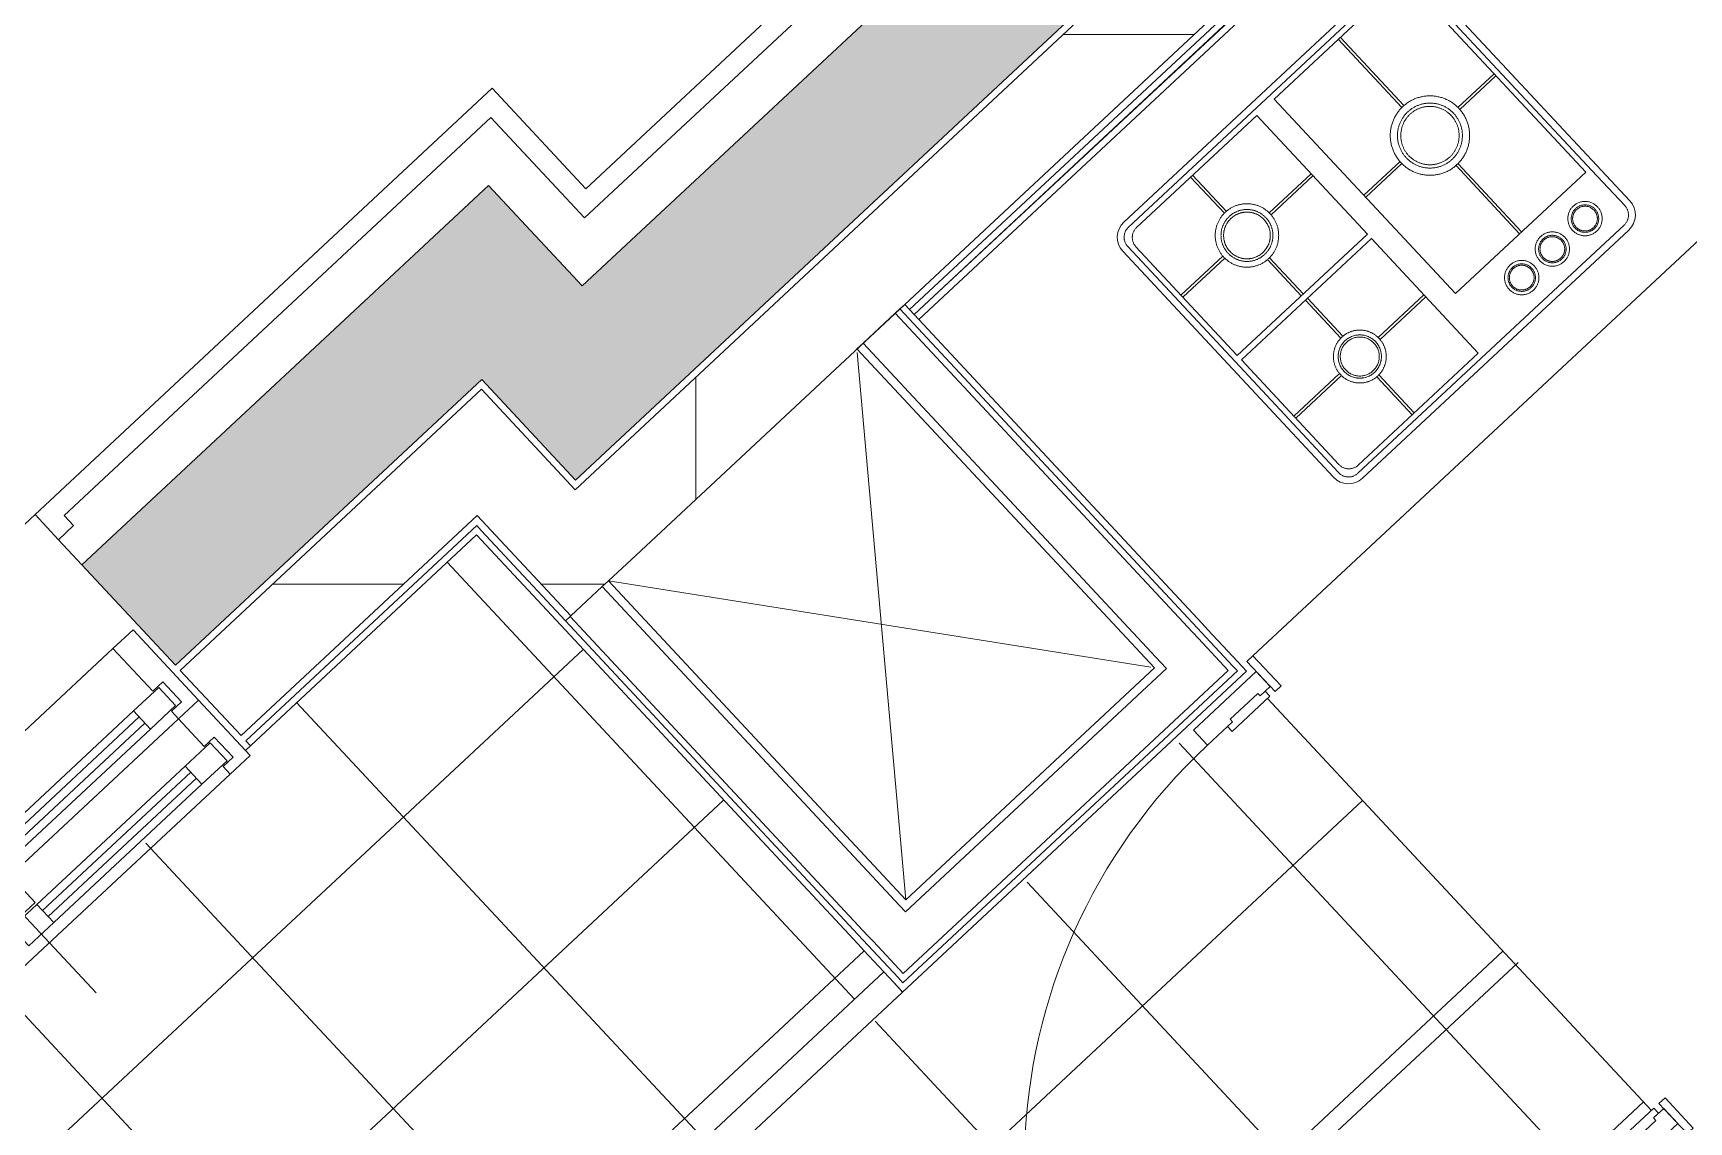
# Model space of a CAD drawing. Header units: millimetres. Extents: x -71377 to 516042, y -145869 to 441446.
# Drawn here: x 262849 to 265261, y 222264 to 223849 of the extents above; entities that cross this region are included whole.
import ezdxf

# ---------------------------------------------------------------- set-up
doc = ezdxf.new("R2010")
doc.units = ezdxf.units.MM
doc.header["$LTSCALE"] = 1000
doc.linetypes.add('_점선_S_', pattern=[1.6, 0.8, -0.8])
doc.linetypes.add('_점선_XS_', pattern=[1.15, 0.6, -0.55])
for name, color, linetype, lineweight in [('A-door', 4, 'Continuous', 5), ('A-door-hdln', 8, 'Continuous', 5), ('A-ele-8', 8, 'Continuous', 5), ('A-fnsh', 5, 'Continuous', 5), ('A-fnsh-4', 4, 'Continuous', 5), ('A-fnsh_7', 7, 'Continuous', 5), ('A-furn', 6, 'Continuous', 5), ('A-furn-hdln', 8, '_점선_XS_', 5), ('A-glas', 5, 'Continuous', 5), ('A-hat', 251, 'Continuous', 5), ('A-insu', 251, 'Continuous', 5), ('A-wind', 4, 'Continuous', 5), ('A-wind-hdln', 8, 'Continuous', 5), ('A_cwall', 2, 'Continuous', 5), ('A_fnsh', 5, 'Continuous', 5), ('A_fnsh-4', 4, 'Continuous', 5), ('AA_발코니선', 4, '_점선_S_', 5), ('AA_오픈', 8, '_점선_S_', 5)]:
    doc.layers.add(name, color=color, linetype=linetype, lineweight=lineweight)
pattern_1 = [(0, (-96985.9, -23353.2), (0, 800), []), (90, (-96985.9, -23353.2), (-800, 5e-14), [])]

# ---------------------------------------------------------------- blocks, each defined once
blk = doc.blocks.new('3D_주방_하부장_ㅡ자형_ - _A_주방_59A_-1939500-지반층 배치도')
at = {"layer": 'A-furn'}
for p, q in [((141.2, 1648.7), (-1268.8, 1648.7)), ((-1268.8, 1648.7), (141.2, 1648.7)), ((-953.8, 1538.7), (-423.8, 1538.7)), ((-983.8, 1058.7), (-983.8, 1508.7)), ((-393.8, 1508.7), (-393.8, 1058.7)), ((-423.8, 1028.7), (-953.8, 1028.7)), ((-1246.8, 948.7), (1951.2, 948.7)), ((1951.2, 948.7), (-1246.8, 948.7))]:
    blk.add_line(p, q, dxfattribs=at)
for centre, start, end in [((-953.8, 1508.7), 90, 180), ((-953.8, 1058.7), 180, 270), ((-423.8, 1058.7), 270, 360)]:
    blk.add_arc(centre, 30, start, end, dxfattribs=at)
at = {"layer": 'A-furn-hdln'}
for p, q in [((-659.8, 1528.7), (-953.8, 1528.7)), ((-945.4, 1520.3), (-706.3, 1520.3)), ((-837.9, 1448.3), (-837.9, 1520.3)), ((-833.9, 1448.3), (-833.9, 1520.3)), ((-706.3, 1520.3), (-706.3, 1284)), ((-432.2, 1520.3), (-671.3, 1520.3)), ((-671.3, 1520.3), (-671.3, 1133.2)), ((-423.8, 1528.7), (-659.8, 1528.7)), ((-543.8, 1384.5), (-543.8, 1520.3)), ((-539.8, 1384.5), (-539.8, 1520.3)), ((-973.8, 1279.6), (-973.8, 1508.7)), ((-965.4, 1284), (-965.4, 1500.3)), ((-412.2, 1133.2), (-412.2, 1500.3)), ((-403.8, 1128.8), (-403.8, 1508.7)), ((-882, 1404.2), (-965.4, 1404.2)), ((-882, 1400.2), (-965.4, 1400.2)), ((-789.7, 1404.2), (-706.3, 1404.2)), ((-789.7, 1400.2), (-706.3, 1400.2)), ((-837.9, 1356), (-837.9, 1284)), ((-833.9, 1356), (-833.9, 1284)), ((-599.5, 1328.8), (-671.3, 1328.8)), ((-484.1, 1328.8), (-412.2, 1328.8)), ((-599.5, 1324.8), (-671.3, 1324.8)), ((-484.1, 1324.8), (-412.2, 1324.8)), ((-973.8, 1058.7), (-973.8, 1279.6)), ((-706.3, 1284), (-965.4, 1284)), ((-965.4, 1067.1), (-965.4, 1275.2)), ((-965.4, 1275.2), (-706.3, 1275.2)), ((-837.9, 1199.6), (-837.9, 1275.2)), ((-833.9, 1199.6), (-833.9, 1275.2)), ((-706.3, 1275.2), (-706.3, 1047.1)), ((-543.8, 1269), (-543.8, 1133.2)), ((-539.8, 1269), (-539.8, 1133.2)), ((-874.3, 1163.2), (-965.4, 1163.2)), ((-874.3, 1159.2), (-965.4, 1159.2)), ((-797.4, 1163.2), (-706.3, 1163.2)), ((-797.4, 1159.2), (-706.3, 1159.2)), ((-837.9, 1122.7), (-837.9, 1047.1)), ((-833.9, 1122.7), (-833.9, 1047.1)), ((-671.3, 1133.2), (-412.2, 1133.2)), ((-403.8, 1058.7), (-403.8, 1128.8)), ((-953.8, 1038.7), (-659.8, 1038.7)), ((-706.3, 1047.1), (-945.4, 1047.1)), ((-659.8, 1038.7), (-423.8, 1038.7))]:
    blk.add_line(p, q, dxfattribs=at)
for centre, radius in [((-835.9, 1402.2), 46.2), ((-835.9, 1402.2), 37.8), ((-835.9, 1402.2), 34), ((-541.8, 1326.8), 57.8), ((-541.8, 1326.8), 47.3), ((-541.8, 1326.8), 42.5), ((-835.9, 1161.2), 38.5), ((-835.9, 1161.2), 38.5), ((-835.9, 1161.2), 31.5), ((-835.9, 1161.2), 28.4), ((-585.1, 1084.4), 25), ((-524.1, 1084.4), 25), ((-459.1, 1084.4), 25), ((-585.1, 1084.4), 20), ((-585.1, 1084.4), 18), ((-524.1, 1084.4), 20), ((-524.1, 1084.4), 18), ((-459.1, 1084.4), 20), ((-459.1, 1084.4), 18)]:
    blk.add_circle(centre, radius, dxfattribs=at)
for centre, start, end in [((-953.8, 1508.7), 90, 180), ((-945.4, 1500.3), 90, 180), ((-945.4, 1067.1), 180, 270), ((-953.8, 1058.7), 180, 270), ((-423.8, 1058.7), 270, 360)]:
    blk.add_arc(centre, 20, start, end, dxfattribs=at)
blk = doc.blocks.new('세대외여닫이문 - _A_ABS_9x23-V41-지반층 배치도')
at = {"layer": 'A-door'}
for p, q in [((-470, 77), (-410, 77)), ((-470, 65), (-470, 77)), ((-410, 77), (-410, 65)), ((410, 77), (470, 77)), ((410, 65), (410, 77)), ((470, 77), (470, 65)), ((-410, 65), (-470, 65)), ((-450, 65), (-420, 65)), ((-450, -60), (-450, 65)), ((-420, 65), (-420, 45)), ((-420, 45), (-420, 55)), ((-420, 55), (-410, 55)), ((-410, 55), (-410, -20)), ((470, 65), (410, 65)), ((410, 55), (420, 55)), ((410, -20), (410, 55)), ((420, 65), (450, 65)), ((420, 45), (420, 65)), ((420, 55), (420, 45)), ((450, 65), (450, -60)), ((-425, 45), (-425, -10)), ((-420, 45), (-425, 45)), ((-425, 45), (-420, 45)), ((-425, -10), (-425, 45)), ((420, 45), (425, 45)), ((425, 45), (420, 45)), ((425, 45), (425, -10)), ((425, -10), (425, 45)), ((-425, -10), (-420, -10)), ((-420, -10), (-425, -10)), ((-420, -10), (-420, -60)), ((-420, -20), (-420, -10)), ((-410, -20), (-420, -20)), ((420, -20), (410, -20)), ((420, -10), (420, -20)), ((425, -10), (420, -10)), ((420, -10), (425, -10)), ((420, -60), (420, -10)), ((-420, -60), (-450, -60)), ((380, -60), (380, -900)), ((380, -60), (420, -60)), ((420, -60), (420, -900)), ((450, -60), (420, -60)), ((380, -900), (420, -900))]:
    blk.add_line(p, q, dxfattribs=at)
at = {"layer": 'A-door-hdln'}
for p, q in [((-420, 45), (-420, 65)), ((-420, 55), (-420, 45)), ((-410, 55), (-420, 55)), ((420, 55), (410, 55)), ((420, 65), (420, 45)), ((-425, 45), (-420, 45)), ((-420, 45), (-425, 45)), ((425, 45), (420, 45)), ((420, 45), (425, 45)), ((-420, -10), (-425, -10)), ((-425, -10), (-420, -10)), ((-420, -60), (-420, -10)), ((-420, -10), (-420, -20)), ((-420, -20), (-410, -20)), ((410, -20), (420, -20)), ((420, -10), (425, -10)), ((420, -20), (420, -10)), ((420, -10), (420, -60)), ((425, -10), (420, -10)), ((320, -820), (320, -640)), ((320, -640), (340, -640)), ((340, -640), (340, -800)), ((480, -640), (460, -640)), ((460, -640), (460, -800)), ((480, -820), (480, -640)), ((370, -780), (380, -780)), ((370, -840), (370, -780)), ((380, -780), (380, -840)), ((420, -780), (420, -840)), ((430, -780), (420, -780)), ((430, -840), (430, -780)), ((340, -800), (370, -800)), ((460, -800), (430, -800)), ((370, -820), (320, -820)), ((380, -840), (370, -840)), ((420, -840), (430, -840)), ((430, -820), (480, -820))]:
    blk.add_line(p, q, dxfattribs=at)
blk.add_arc((420, -60), 840, 180, 270, dxfattribs=at)
blk = doc.blocks.new('미서기창__이중창_ - _A_PW_8X6-2150790-지반층 배치도')
at = {"layer": 'A-glas'}
for p, q in [((-320, 66), (-25, 66)), ((-320, 54), (-25, 54)), ((25, 26), (320, 26)), ((25, 14), (320, 14)), ((-320, -44), (-25, -44)), ((-320, -56), (-25, -56)), ((25, -84), (320, -84)), ((25, -96), (320, -96))]:
    blk.add_line(p, q, dxfattribs=at)
at = {"layer": 'A-wind'}
for p, q in [((-400, -15), (-400, 95)), ((-400, 95), (-360, 95)), ((-360, 80), (-380, 80)), ((-380, 80), (-380, 40)), ((-320, 78), (-370, 78)), ((-370, 78), (-370, 42)), ((-360, 95), (-360, 80)), ((-320, 42), (-320, 78)), ((25, 78), (-25, 78)), ((-25, 78), (-25, 42)), ((25, 42), (25, 78)), ((400, 95), (360, 95)), ((360, 95), (360, 40)), ((400, -15), (400, 95)), ((-380, 40), (-360, 40)), ((-370, 42), (-320, 42)), ((-360, 40), (-360, -15)), ((-25, 42), (25, 42)), ((25, 38), (-25, 38)), ((-25, 38), (-25, 2)), ((25, 2), (25, 38)), ((370, 38), (320, 38)), ((320, 38), (320, 2)), ((360, 40), (380, 40)), ((370, 2), (370, 38)), ((380, 40), (380, 0)), ((-25, 2), (25, 2)), ((320, 2), (370, 2)), ((380, 0), (360, 0)), ((360, 0), (360, -15)), ((-360, -15), (-400, -15)), ((-400, -15), (-400, -155)), ((-360, -30), (-360, -15)), ((400, -15), (360, -15)), ((360, -15), (360, -70)), ((400, -155), (400, -15)), ((-380, -70), (-380, -30)), ((-380, -30), (-360, -30)), ((-320, -32), (-370, -32)), ((-370, -32), (-370, -68)), ((-320, -68), (-320, -32)), ((25, -32), (-25, -32)), ((-25, -32), (-25, -68)), ((25, -68), (25, -32)), ((-360, -70), (-380, -70)), ((-370, -68), (-320, -68)), ((-360, -155), (-360, -70)), ((-25, -68), (25, -68)), ((25, -72), (-25, -72)), ((-25, -72), (-25, -108)), ((25, -108), (25, -72)), ((370, -72), (320, -72)), ((320, -72), (320, -108)), ((360, -70), (380, -70)), ((370, -108), (370, -72)), ((380, -70), (380, -110)), ((-25, -108), (25, -108)), ((320, -108), (370, -108)), ((380, -110), (360, -110)), ((360, -110), (360, -155)), ((-400, -155), (-360, -155)), ((360, -155), (400, -155))]:
    blk.add_line(p, q, dxfattribs=at)
at = {"layer": 'A-wind-hdln'}
for p, q in [((0, -255), (0, 195)), ((360, 95), (-360, 95)), ((-320, 78), (-25, 78)), ((-320, 42), (-25, 42)), ((25, 38), (320, 38)), ((25, 2), (320, 2)), ((360, -15), (-360, -15)), ((-320, -32), (-25, -32)), ((-320, -68), (-25, -68)), ((25, -72), (320, -72)), ((25, -108), (320, -108)), ((-360, -155), (360, -155))]:
    blk.add_line(p, q, dxfattribs=at)
blk = doc.blocks.new('대장2_59A_1층_rvt-7-지반층 배치도')
at = {"layer": 'A-hat'}
h = blk.add_hatch(dxfattribs=at)
h.set_pattern_fill('FP_45', color=256, style=0, pattern_type=2)
h.set_pattern_definition(pattern_1)
h.paths.add_polyline_path([(772.2, -44213.5), (2187.3, -42893.8), (2098.7, -42798.8), (683.5, -44118.4)])
h.paths.add_polyline_path([(2918.7, -42211.8), (3533, -41639), (3444.4, -41543.9), (2830, -42116.8), (2870.5, -42160.1)])
h = blk.add_hatch(dxfattribs=at)
h.set_pattern_fill('FP_45', color=256, style=0, pattern_type=2)
h.set_pattern_definition(pattern_1)
h.paths.add_polyline_path([(677.1, -44302.2), (772.2, -44213.5), (547.1, -43972.2), (452, -44060.8), (540.7, -44155.9)])
h = blk.add_hatch(dxfattribs=at)
h.set_pattern_fill('FP_45', color=256, style=0, pattern_type=2)
h.set_pattern_definition(pattern_1)
h.paths.add_polyline_path([(-724.6, -45335.8), (-402.8, -45035.7), (-491.4, -44940.6), (-813.2, -45240.7)])
h.paths.add_polyline_path([(196.9, -44476.4), (540.7, -44155.9), (452, -44060.8), (108.3, -44381.4)])
h = blk.add_hatch(dxfattribs=at)
h.set_pattern_fill('FP_137', color=256, style=0, pattern_type=2)
h.set_pattern_definition([(313, (588.17, -45328.53), (219.406, 204.6), []), (43, (588.17, -45328.53), (-204.6, 219.406), [])])
h.paths.add_polyline_path([(651.7, -46650.3), (1134.4, -46200.2), (970.7, -46024.7), (1292.5, -45724.6), (767.4, -45161.4), (1133, -44820.4), (539.7, -44184.2), (-630.5, -45275.4), (650, -46648.5)])
h = blk.add_hatch(dxfattribs=at)
h.set_pattern_fill('FP_138', color=256, style=0, pattern_type=2)
h.set_pattern_definition([(43, (1460.05, -45383.74), (-204.6, 219.406), []), (133, (1460.05, -45383.74), (-219.406, -204.6), [])])
h.paths.add_polyline_path([(1163.6, -46172.9), (2260.7, -45149.9), (2233.4, -45107), (2280.9, -45076.3), (2288.2, -45069.5), (2278.2, -45051.5), (2197.8, -45126.5), (2177.3, -45104.5), (2257.5, -45029.3), (2250.2, -45036.6), (2251, -45022.2), (1691.7, -44422.5), (1684.7, -44414.9), (1673.9, -44418.6), (1604.5, -44490.2), (1584, -44468.3), (823.9, -45163.4), (1342, -45733.1), (1027.2, -46026.6), (1162.1, -46171.2)])
at = {"layer": 'A-ele-8'}
blk.add_line((204.1, -44484.1), (210.6, -44491.1), dxfattribs=at)
at = {"layer": 'A-fnsh'}
for p, q in [((539.7, -44184.2), (203.3, -44497.9)), ((662.4, -44315.8), (539.7, -44184.2)), ((1691.7, -44422.5), (2251, -45022.2)), ((767.4, -45161.4), (1133, -44820.4))]:
    blk.add_line(p, q, dxfattribs=at)
at = {"layer": 'A-fnsh-4'}
for p, q in [((1589.5, -44319.5), (1156.5, -43855.1)), ((677.1, -44302.2), (722.8, -44259.5)), ((722.8, -44259.5), (677.1, -44302.2)), ((1102.5, -44773.7), (669.4, -44309.3)), ((1589.5, -44319.5), (1641.4, -44375.1)), ((1647.9, -44382.1), (1160.8, -44836.3)), ((1641.4, -44375.1), (1647.9, -44382.1)), ((1154.3, -44829.3), (1102.5, -44773.7)), ((1160.8, -44836.3), (1154.3, -44829.3))]:
    blk.add_line(p, q, dxfattribs=at)
at = {"layer": 'A-fnsh_7'}
for p, q in [((767.4, -45161.4), (1133, -44820.4)), ((1160.3, -44849.7), (823.9, -45163.4)), ((1147.4, -44835.8), (1160.3, -44849.7))]:
    blk.add_line(p, q, dxfattribs=at)
at = {"layer": 'A-insu'}
for p, q in [((2098.7, -42798.8), (683.5, -44118.4)), ((772.2, -44213.5), (2187.3, -42893.8)), ((1149.5, -43861.6), (1103.1, -43904.9)), ((547.1, -43972.2), (452, -44060.8)), ((683.5, -44118.4), (547.1, -43972.2)), ((452, -44060.8), (108.3, -44381.4)), ((196.9, -44476.4), (540.7, -44155.9)), ((540.7, -44155.9), (677.1, -44302.2)), ((731.9, -44251), (772.2, -44213.5)), ((677.1, -44302.2), (676.3, -44302.9)), ((108.3, -44381.4), (196.9, -44476.4))]:
    blk.add_line(p, q, dxfattribs=at)
at = {"layer": 'A_fnsh'}
blk.add_line((1183.9, -43870.6), (2207.8, -42915.8), dxfattribs=at)
at = {"layer": 'A_fnsh-4'}
for p, q in [((2194.5, -42901.5), (1170.6, -43856.3)), ((2201, -42908.5), (1177.1, -43863.3)), ((1177.1, -43863.3), (2201, -42908.5)), ((1156.5, -43855.1), (1149.5, -43861.6)), ((1582.6, -44326), (1149.5, -43861.6)), ((1163.4, -43848.6), (1156.5, -43855.1)), ((1177.1, -43863.3), (1163.4, -43848.6)), ((1170.6, -43856.3), (1177.1, -43863.3)), ((1177.1, -43863.3), (1183.9, -43870.6)), ((1596.5, -44313), (1183.9, -43870.6)), ((1103.1, -43904.9), (1093.9, -43913.4)), ((1536.2, -44369.3), (1103.1, -43904.9)), ((1093.9, -43913.4), (1527, -44377.8)), ((540.2, -44170.7), (204.1, -44484.1)), ((546.6, -44177.7), (540.2, -44170.7)), ((210.6, -44491.1), (539.7, -44184.2)), ((539.7, -44184.2), (662.4, -44315.8)), ((669.4, -44309.3), (546.6, -44177.7)), ((722.8, -44259.5), (731.9, -44251)), ((731.9, -44251), (722.8, -44259.5)), ((1155.9, -44724), (722.8, -44259.5)), ((1165, -44715.4), (731.9, -44251)), ((662.4, -44315.8), (1095.5, -44780.2)), ((676.3, -44302.9), (669.4, -44309.3)), ((1109.4, -44767.3), (676.3, -44302.9)), ((1605, -44322.2), (1596.5, -44313)), ((1582.6, -44326), (1591.1, -44335.1)), ((1591.1, -44335.1), (1634.4, -44381.6)), ((1648.3, -44368.6), (1605, -44322.2)), ((1536.2, -44369.3), (1544.7, -44378.5)), ((1654.8, -44375.6), (1648.3, -44368.6)), ((1160.3, -44849.7), (1661.3, -44382.5)), ((1634.4, -44381.6), (1161.2, -44822.8)), ((1544.7, -44378.5), (1164.4, -44733.1)), ((1527, -44377.8), (1165, -44715.4)), ((1661.3, -44382.5), (1654.8, -44375.6)), ((204.1, -44484.1), (210.6, -44491.1)), ((1164.4, -44733.1), (1155.9, -44724)), ((1117.9, -44776.4), (1109.4, -44767.3)), ((1161.2, -44822.8), (1117.9, -44776.4)), ((1095.5, -44780.2), (1104, -44789.4)), ((1104, -44789.4), (1147.4, -44835.8)), ((1147.4, -44835.8), (1153.8, -44842.7)), ((1153.8, -44842.7), (1160.3, -44849.7))]:
    blk.add_line(p, q, dxfattribs=at)
at = {"layer": 'AA_발코니선'}
blk.add_line((4397.2, -42624.3), (1786.2, -45059.1), dxfattribs=at)
at = {"layer": 'AA_오픈'}
for p, q in [((1165, -44715.4), (1093.9, -43913.4)), ((731.9, -44251), (1527, -44377.8))]:
    blk.add_line(p, q, dxfattribs=at)
at = {"layer": 'A-door-hdln', "rotation": 313.0000012484762}
blk.add_blockref('세대외여닫이문 - _A_ABS_9x23-V41-지반층 배치도', (1934.8, -44756.5), dxfattribs=at)
at = {"layer": 'A-furn', "rotation": 43.0000012484758}
blk.add_blockref('3D_주방_하부장_ㅡ자형_ - _A_주방_59A_-1939500-지반층 배치도', (3229.5, -44203.7), dxfattribs=at)
at = {"layer": 'A-wind-hdln', "rotation": 223.0000012484762}
blk.add_blockref('미서기창__이중창_ - _A_PW_8X6-2150790-지반층 배치도', (-147.2, -44708.5), dxfattribs=at)

msp = doc.modelspace()

# ---------------------------------------------------------------- hatches: boundary and pattern name
at = {"layer": 'A-hat'}
for points in [[(263785.7, 223335.2), (265047.2, 224511.7), (264910.8, 224657.9), (263649.3, 223481.5)], [(263639.4, 223198.8), (263785.7, 223335.2), (263512.9, 223627.8), (263366.6, 223491.4), (263512.9, 223334.5)], [(263056.9, 222929.1), (263503, 223345.1), (263366.6, 223491.4), (262920.5, 223075.3), (263008.7, 222980.8)]]:
    msp.add_hatch(color=256, dxfattribs=at).paths.add_polyline_path(points)

# ---------------------------------------------------------------- linework, layer by layer
at = {"layer": 'A-ele-8'}
msp.add_line((262252.6, 222589.2), (262852.3, 223148.5), dxfattribs=at)
at = {"layer": 'A-insu'}
for p, q in [((263649.3, 223481.5), (264910.8, 224657.9)), ((262920.5, 223075.3), (263512.9, 223627.8)), ((263512.9, 223627.8), (263649.3, 223481.5)), ((262886.4, 223111.9), (262920.5, 223075.3))]:
    msp.add_line(p, q, dxfattribs=at)
at = {"layer": 'A_cwall'}
for p, q in [((264910.8, 224657.9), (263649.3, 223481.5)), ((263639.4, 223198.8), (265047.2, 224511.7)), ((263512.9, 223627.8), (262920.5, 223075.3)), ((263649.3, 223481.5), (263512.9, 223627.8)), ((263056.9, 222929.1), (263503, 223345.1)), ((263503, 223345.1), (263639.4, 223198.8)), ((262920.5, 223075.3), (263056.9, 222929.1))]:
    msp.add_line(p, q, dxfattribs=at)
at = {"layer": 'A_fnsh-4'}
for p, q in [((264842.6, 224731.1), (263654.2, 223622.8)), ((264841.2, 224688.7), (263652.7, 223580.4)), ((263517.8, 223769.1), (262852.3, 223148.5)), ((263654.2, 223622.8), (263517.8, 223769.1)), ((263516.3, 223726.7), (262894.7, 223147)), ((263652.7, 223580.4), (263516.3, 223726.7)), ((262852.3, 223148.5), (262886.4, 223111.9)), ((262886.4, 223111.9), (262908.3, 223132.4)), ((262894.7, 223147), (262908.3, 223132.4))]:
    msp.add_line(p, q, dxfattribs=at)

# ---------------------------------------------------------------- block references
msp.add_blockref('대장2_59A_1층_rvt-7-지반층 배치도', (262955.4, 267303.1))

doc.saveas('drawing.dxf')
